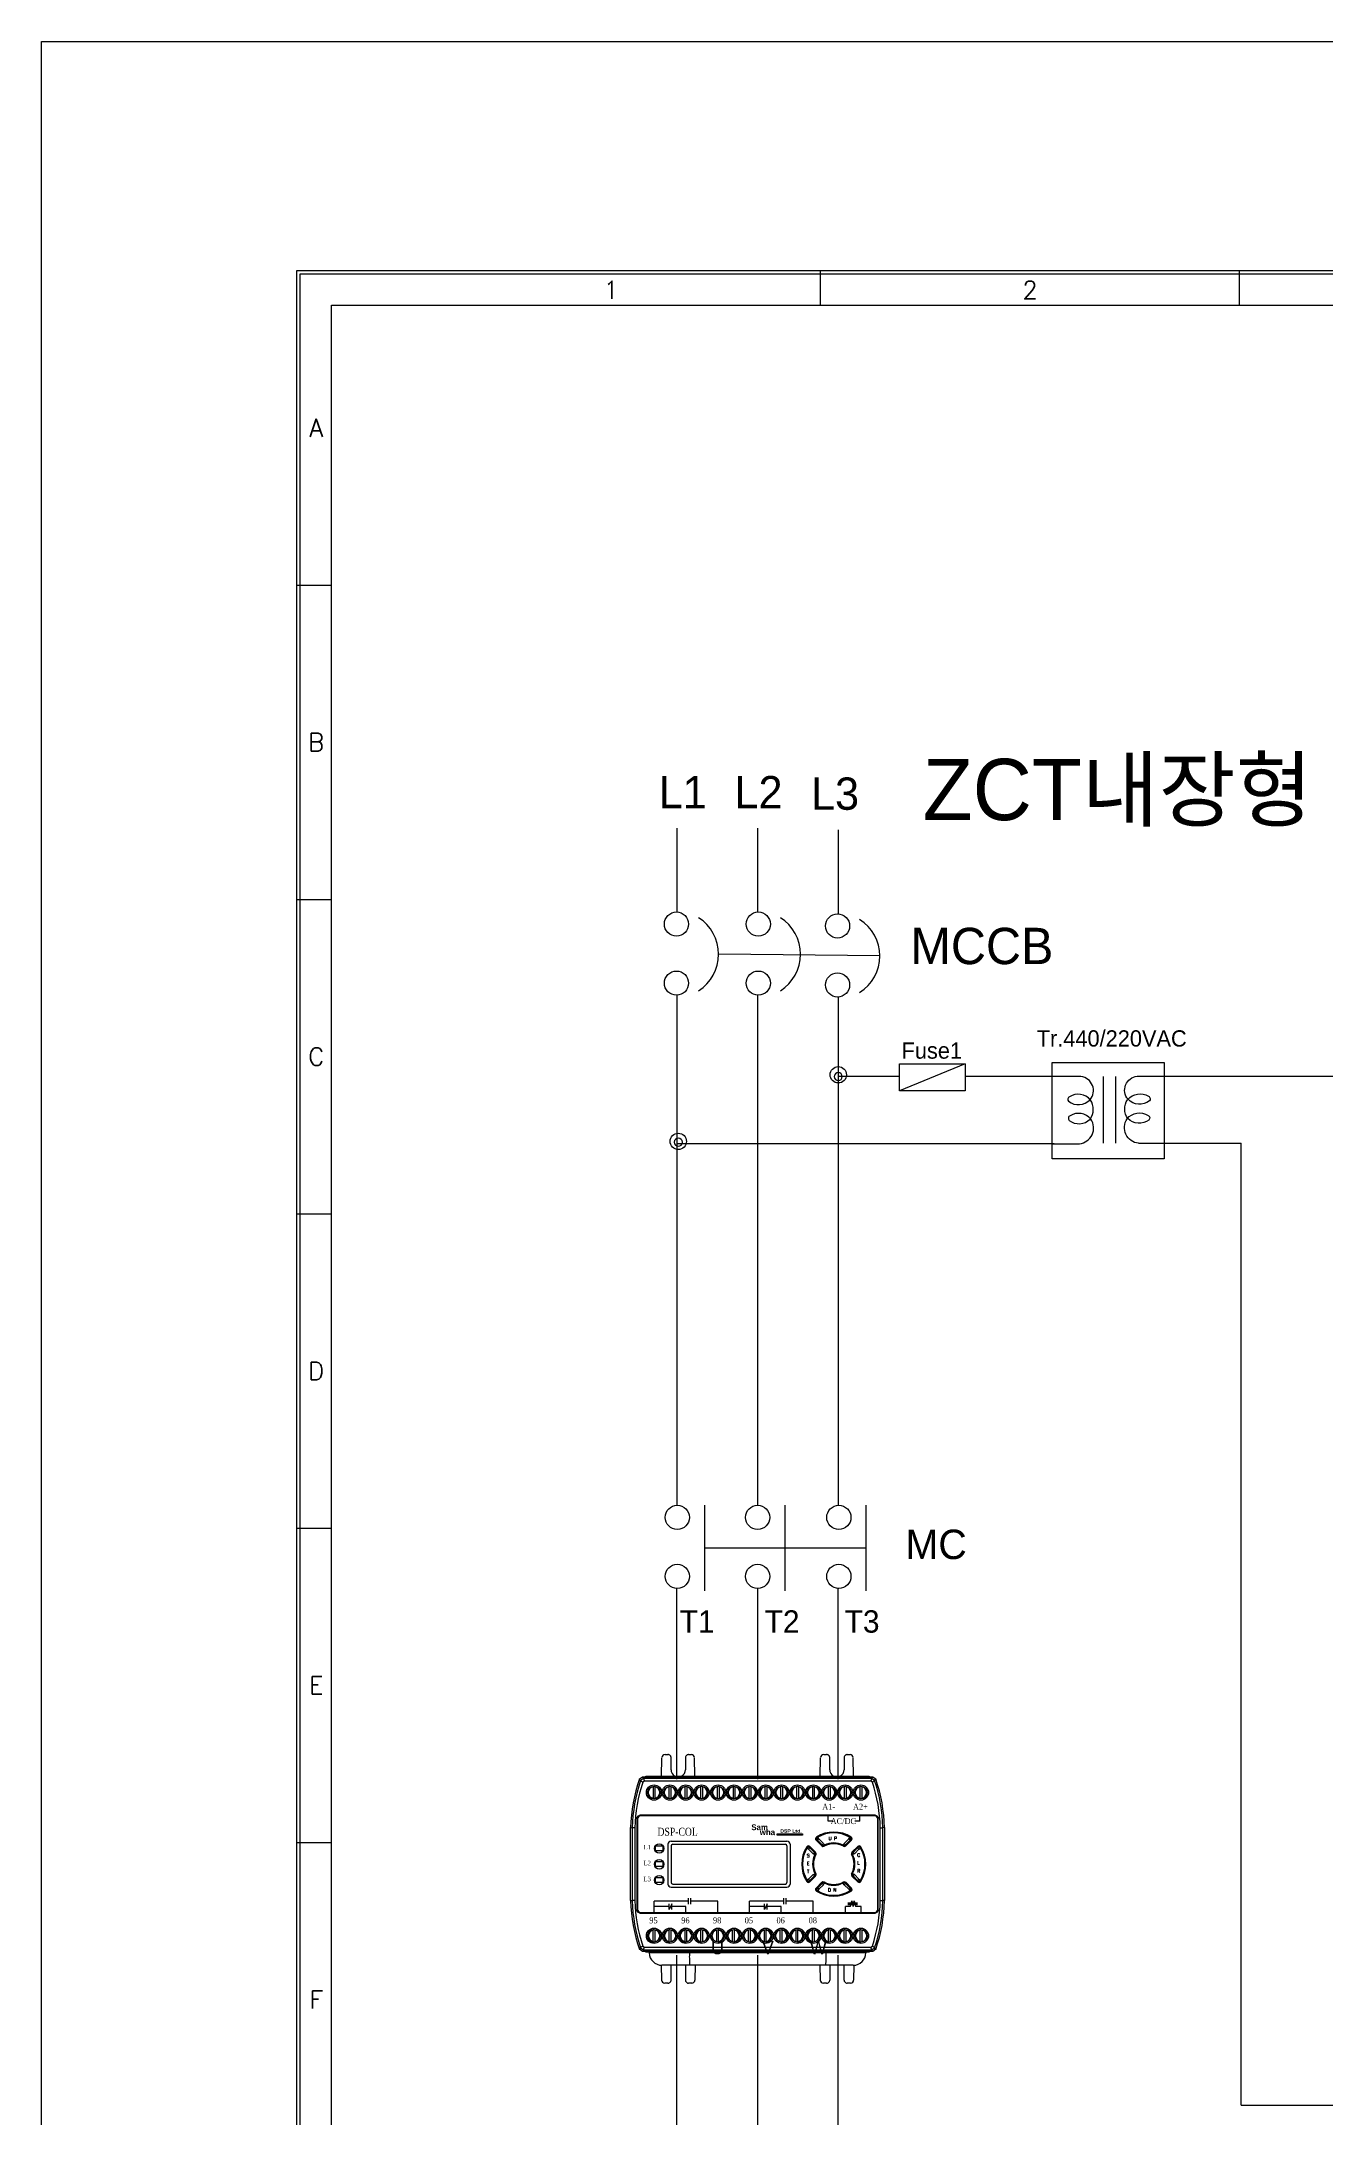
# Model space of a CAD drawing. Header units: millimetres. Extents: x 25 to 865, y 25 to 606.
# Drawn here: x 25.4 to 146.7, y 409.6 to 605.7 of the extents above; entities that cross this region are included whole.
import ezdxf
from ezdxf.enums import TextEntityAlignment as Align

# ---------------------------------------------------------------- set-up
doc = ezdxf.new("R2010")
doc.units = ezdxf.units.MM
for name, color, linetype in [('02___PRT_ALL_AXES', 7, 'Continuous'), ('03___PRT_ALL_CURVES', 7, 'Continuous'), ('20', 2, 'Continuous'), ('30', 3, 'Continuous'), ('4', 133, 'Continuous'), ('40', 4, 'Continuous'), ('70', 7, 'Continuous'), ('ASHADE', 7, 'Continuous'), ('도면층1', 7, 'Continuous')]:
    doc.layers.add(name, color=color, linetype=linetype)
doc.styles.add('ghs', font='NGULIM.TTF')
doc.styles.add('SIMPLEX', font='SIMPLEX')
doc.styles.add('SS', font='batang.ttc', dxfattribs={"width": 0.8})
doc.styles.get("Standard").update_dxf_attribs({"font": 'BareunDotumPro1.ttf'})
doc.styles.add('STYLE2', font='romant.shx')

# ---------------------------------------------------------------- blocks, each defined once
blk = doc.blocks.new('ccolzct')
blk.add_hatch(color=5).paths.add_polyline_path([(793.13, 319.66), (793.13, 319.8), (795.54, 319.8), (795.54, 319.66)])
at = {"color": 7, "linetype": 'Continuous'}
for p, q in [((782.22, 325.25), (782.25, 326.98)), ((782.55, 327.28), (782.81, 327.28)), ((783.11, 325.85), (783.11, 326.98)), ((784.47, 326.98), (784.47, 325.85)), ((784.77, 327.28), (785.03, 327.28)), ((785.36, 325.25), (785.33, 326.98)), ((797.22, 325.25), (797.25, 326.98)), ((797.55, 327.28), (797.81, 327.28)), ((798.11, 325.85), (798.11, 326.98)), ((799.47, 326.98), (799.47, 325.85)), ((799.77, 327.28), (800.03, 327.28)), ((800.36, 325.25), (800.33, 326.98)), ((780.12, 324.97), (780.4, 325.18)), ((780.51, 325.03), (780.22, 324.82)), ((780.4, 325.18), (780.73, 325.18)), ((780.59, 324.78), (780.43, 324.67)), ((802.07, 325.03), (780.51, 325.03)), ((801.99, 324.78), (780.59, 324.78)), ((780.63, 325.18), (780.68, 325.07)), ((801.91, 325.07), (780.68, 325.07)), ((780.73, 325.25), (786.77, 325.25)), ((780.73, 325.07), (780.73, 325.25)), ((781.41, 324.22), (781.41, 323.16)), ((781.59, 324.22), (781.59, 323.16)), ((782.91, 324.22), (782.91, 323.16)), ((783.09, 324.22), (783.09, 323.16)), ((784.41, 324.22), (784.41, 323.16)), ((784.59, 324.22), (784.59, 323.16)), ((785.91, 324.22), (785.91, 323.16)), ((786.09, 324.22), (786.09, 323.16)), ((786.77, 325.25), (801.85, 325.25)), ((786.77, 325.25), (786.77, 325.07)), ((786.77, 325.07), (786.77, 325.25)), ((787.47, 324.22), (787.47, 323.16)), ((787.65, 324.22), (787.65, 323.16)), ((788.97, 324.22), (788.97, 323.16)), ((789.15, 324.22), (789.15, 323.16)), ((790.47, 324.22), (790.47, 323.16)), ((790.65, 324.22), (790.65, 323.16)), ((791.97, 324.22), (791.97, 323.16)), ((792.15, 324.22), (792.15, 323.16)), ((793.47, 324.22), (793.47, 323.16)), ((793.65, 324.22), (793.65, 323.16)), ((794.97, 324.22), (794.97, 323.16)), ((795.15, 324.22), (795.15, 323.16)), ((796.47, 324.22), (796.47, 323.16)), ((796.65, 324.22), (796.65, 323.16)), ((797.97, 324.22), (797.97, 323.16)), ((798.15, 324.22), (798.15, 323.16)), ((799.47, 324.22), (799.47, 323.16)), ((799.65, 324.22), (799.65, 323.16)), ((800.97, 324.22), (800.97, 323.16)), ((801.15, 324.22), (801.15, 323.16)), ((801.85, 325.25), (801.85, 325.07)), ((801.85, 325.18), (802.18, 325.18)), ((801.96, 325.18), (801.91, 325.07)), ((802.15, 324.67), (801.99, 324.78)), ((802.36, 324.82), (802.07, 325.03)), ((802.18, 325.18), (802.46, 324.97)), ((779.29, 313.48), (779.29, 320.38)), ((779.29, 320.38), (779.44, 320.37)), ((779.44, 320.37), (779.44, 313.48)), ((779.69, 320.37), (779.44, 320.37)), ((779.69, 320.37), (779.69, 313.48)), ((779.88, 321.24), (779.88, 312.61)), ((779.88, 321.24), (779.89, 321.23)), ((779.89, 321.23), (779.89, 312.62)), ((779.94, 321.19), (779.94, 312.67)), ((802.4, 321.54), (780.18, 321.54)), ((780.18, 321.54), (780.19, 321.53)), ((802.39, 321.53), (780.19, 321.53)), ((802.35, 321.49), (780.24, 321.49)), ((797.97, 320.98), (797.97, 321.49)), ((800.97, 320.98), (800.97, 321.49)), ((802.4, 321.54), (802.39, 321.53)), ((802.65, 312.67), (802.65, 321.19)), ((802.7, 321.24), (802.69, 321.23)), ((802.69, 312.62), (802.69, 321.23)), ((802.7, 312.61), (802.7, 321.24)), ((802.89, 313.48), (802.89, 320.37)), ((802.89, 320.37), (803.14, 320.37)), ((803.29, 320.38), (803.14, 320.37)), ((803.14, 313.48), (803.14, 320.37)), ((803.29, 320.38), (803.29, 313.48)), ((796.11, 318.34), (795.96, 318.43)), ((796.11, 318.34), (796.24, 318.47)), ((796.54, 317.91), (796.11, 318.34)), ((796.77, 318.05), (796.22, 318.6)), ((796.73, 318.05), (796.23, 318.55)), ((796.67, 318.04), (796.24, 318.47)), ((796.54, 317.91), (796.67, 318.04)), ((796.54, 317.91), (796.7, 317.83)), ((796.82, 319.19), (797.37, 318.65)), ((796.87, 319.19), (797.37, 318.68)), ((797.08, 319.31), (796.95, 319.18)), ((796.95, 319.18), (797.38, 318.75)), ((797.08, 319.31), (796.98, 319.46)), ((797.08, 319.31), (797.51, 318.87)), ((797.51, 318.87), (797.38, 318.75)), ((797.51, 318.87), (797.59, 318.71)), ((799.47, 318.87), (799.39, 318.71)), ((799.47, 318.87), (799.91, 319.31)), ((799.47, 318.87), (799.6, 318.75)), ((799.6, 318.75), (800.03, 319.18)), ((799.61, 318.68), (800.12, 319.19)), ((799.62, 318.65), (800.16, 319.19)), ((799.91, 319.31), (800, 319.46)), ((799.91, 319.31), (800.03, 319.18)), ((800.76, 318.6), (800.21, 318.05)), ((800.75, 318.55), (800.25, 318.05)), ((800.44, 317.91), (800.28, 317.83)), ((800.74, 318.47), (800.31, 318.04)), ((800.44, 317.91), (800.31, 318.04)), ((800.87, 318.34), (800.44, 317.91)), ((800.87, 318.34), (800.74, 318.47)), ((800.87, 318.34), (801.03, 318.43)), ((796.11, 315.51), (796.54, 315.94)), ((796.22, 315.25), (796.77, 315.8)), ((796.23, 315.3), (796.73, 315.81)), ((796.24, 315.38), (796.67, 315.82)), ((796.54, 315.94), (796.7, 316.02)), ((796.54, 315.94), (796.67, 315.82)), ((800.21, 315.8), (800.76, 315.25)), ((800.25, 315.81), (800.75, 315.3)), ((800.44, 315.94), (800.28, 316.02)), ((800.44, 315.94), (800.31, 315.82)), ((800.31, 315.82), (800.74, 315.38)), ((800.44, 315.94), (800.87, 315.51)), ((796.11, 315.51), (795.96, 315.42)), ((796.11, 315.51), (796.24, 315.38)), ((797.37, 315.21), (796.82, 314.66)), ((797.37, 315.17), (796.87, 314.66)), ((797.38, 315.11), (796.95, 314.67)), ((797.08, 314.55), (796.95, 314.67)), ((797.08, 314.55), (796.98, 314.39)), ((797.51, 314.98), (797.08, 314.55)), ((797.51, 314.98), (797.38, 315.11)), ((797.51, 314.98), (797.59, 315.14)), ((799.47, 314.98), (799.39, 315.14)), ((799.47, 314.98), (799.6, 315.11)), ((799.91, 314.55), (799.47, 314.98)), ((800.03, 314.67), (799.6, 315.11)), ((800.12, 314.66), (799.61, 315.17)), ((800.16, 314.66), (799.62, 315.21)), ((799.91, 314.55), (800.03, 314.67)), ((799.91, 314.55), (800, 314.39)), ((800.87, 315.51), (800.74, 315.38)), ((800.87, 315.51), (801.03, 315.42)), ((779.29, 313.48), (779.44, 313.48)), ((779.69, 313.48), (779.44, 313.48)), ((779.88, 312.61), (779.89, 312.62)), ((780.18, 312.31), (780.19, 312.32)), ((780.18, 312.31), (802.4, 312.31)), ((780.19, 312.32), (802.39, 312.32)), ((780.24, 312.37), (802.35, 312.37)), ((781.52, 312.4), (781.52, 313.42)), ((782.93, 312.63), (782.93, 313.19)), ((783.17, 312.63), (783.17, 313.19)), ((784.5, 312.4), (784.5, 312.91)), ((784.75, 313.14), (784.75, 313.7)), ((784.98, 313.14), (784.98, 313.7)), ((787.52, 312.4), (787.52, 313.42)), ((790.54, 312.4), (790.54, 313.42)), ((791.95, 312.63), (791.95, 313.19)), ((792.19, 312.63), (792.19, 313.19)), ((793.52, 312.4), (793.52, 312.91)), ((793.77, 313.14), (793.77, 313.7)), ((794, 313.14), (794, 313.7)), ((796.54, 312.4), (796.54, 313.42)), ((799.6, 312.4), (799.6, 312.91)), ((801.08, 312.4), (801.08, 312.91)), ((802.4, 312.31), (802.39, 312.32)), ((802.7, 312.61), (802.69, 312.62)), ((802.89, 313.48), (803.14, 313.48)), ((803.29, 313.48), (803.14, 313.48)), ((781.43, 309.63), (781.43, 310.69)), ((781.61, 309.63), (781.61, 310.69)), ((782.93, 309.63), (782.93, 310.69)), ((783.11, 309.63), (783.11, 310.69)), ((784.43, 309.63), (784.43, 310.69)), ((784.61, 309.63), (784.61, 310.69)), ((785.93, 309.63), (785.93, 310.69)), ((786.11, 309.63), (786.11, 310.69)), ((787.43, 309.63), (787.43, 310.69)), ((787.61, 309.63), (787.61, 310.69)), ((788.93, 309.63), (788.93, 310.69)), ((789.11, 309.63), (789.11, 310.69)), ((790.43, 309.63), (790.43, 310.69)), ((790.61, 309.63), (790.61, 310.69)), ((791.93, 309.63), (791.93, 310.69)), ((792.11, 309.63), (792.11, 310.69)), ((793.43, 309.63), (793.43, 310.69)), ((793.61, 309.63), (793.61, 310.69)), ((794.93, 309.63), (794.93, 310.69)), ((795.11, 309.63), (795.11, 310.69)), ((796.49, 309.63), (796.49, 310.69)), ((796.67, 309.63), (796.67, 310.69)), ((797.99, 309.63), (797.99, 310.69)), ((798.17, 309.63), (798.17, 310.69)), ((799.49, 309.63), (799.49, 310.69)), ((799.67, 309.63), (799.67, 310.69)), ((800.99, 309.63), (800.99, 310.69)), ((801.17, 309.63), (801.17, 310.69)), ((780.4, 308.68), (780.12, 308.88)), ((780.22, 309.03), (780.51, 308.82)), ((780.73, 308.68), (780.4, 308.68)), ((780.43, 309.18), (780.59, 309.07)), ((780.51, 308.82), (802.07, 308.82)), ((780.59, 309.07), (801.99, 309.07)), ((780.63, 308.68), (780.68, 308.78)), ((780.68, 308.78), (801.91, 308.78)), ((780.73, 308.6), (780.73, 308.78)), ((795.81, 308.6), (780.73, 308.6)), ((781.05, 308.6), (781.05, 308.55)), ((801.53, 308.55), (781.05, 308.55)), ((784.84, 308.55), (784.84, 308.6)), ((795.81, 308.78), (795.81, 308.6)), ((795.81, 308.6), (795.81, 308.78)), ((801.85, 308.6), (795.81, 308.6)), ((797.74, 308.55), (797.74, 308.6)), ((801.53, 308.6), (801.53, 308.55)), ((801.85, 308.78), (801.85, 308.6)), ((802.18, 308.68), (801.85, 308.68)), ((801.96, 308.68), (801.91, 308.78)), ((801.99, 309.07), (802.15, 309.18)), ((802.07, 308.82), (802.36, 309.03)), ((802.46, 308.88), (802.18, 308.68)), ((782.19, 307.38), (782.21, 305.97)), ((800.33, 307.37), (782.25, 307.37)), ((783.11, 305.98), (783.11, 307.37)), ((784.47, 307.37), (784.47, 305.98)), ((785.4, 307.37), (785.37, 305.97)), ((797.19, 307.37), (797.21, 305.97)), ((798.11, 307.37), (798.11, 305.98)), ((799.47, 305.98), (799.47, 307.37)), ((800.4, 307.38), (800.37, 305.97)), ((782.81, 305.68), (782.51, 305.68)), ((785.07, 305.68), (784.77, 305.68)), ((797.81, 305.68), (797.51, 305.68)), ((800.07, 305.68), (799.77, 305.68))]:
    blk.add_line(p, q, dxfattribs=at)
at = {"color": 5}
for p, q in [((793.13, 319.8), (795.54, 319.8)), ((793.13, 319.66), (793.13, 319.8)), ((795.54, 319.8), (795.54, 319.66)), ((795.54, 319.66), (793.13, 319.66))]:
    blk.add_line(p, q, dxfattribs=at)
for p, q in [((798.45, 320.98), (797.97, 320.98)), ((800.97, 320.98), (800.49, 320.98)), ((784.75, 313.42), (781.52, 313.42)), ((782.93, 312.91), (781.52, 312.91)), ((783.17, 313.19), (782.93, 312.63)), ((784.5, 312.91), (783.17, 312.91)), ((787.52, 313.42), (784.98, 313.42)), ((793.77, 313.42), (790.54, 313.42)), ((791.95, 312.91), (790.54, 312.91)), ((792.19, 313.19), (791.95, 312.63)), ((793.52, 312.91), (792.19, 312.91)), ((796.54, 313.42), (794, 313.42)), ((800.08, 312.91), (799.6, 312.91)), ((799.83, 313.27), (800.74, 313.27)), ((799.83, 313.19), (800.74, 313.19)), ((799.83, 313.11), (800.74, 313.11)), ((800.08, 312.91), (800.2, 313.47)), ((800.2, 313.47), (800.31, 312.91)), ((800.31, 312.91), (800.43, 313.47)), ((800.43, 313.47), (800.55, 312.91)), ((801.08, 312.91), (800.55, 312.91))]:
    blk.add_line(p, q)
at = {"color": 7, "linetype": 'Continuous'}
for centre, radius in [((781.5, 323.69), 0.72), ((781.5, 323.69), 0.6), ((783, 323.69), 0.72), ((783, 323.69), 0.6), ((784.5, 323.69), 0.72), ((784.5, 323.69), 0.6), ((786, 323.69), 0.72), ((786, 323.69), 0.6), ((787.56, 323.69), 0.72), ((787.56, 323.69), 0.6), ((789.06, 323.69), 0.72), ((789.06, 323.69), 0.6), ((790.56, 323.69), 0.72), ((790.56, 323.69), 0.6), ((792.06, 323.69), 0.72), ((792.06, 323.69), 0.6), ((793.56, 323.69), 0.72), ((793.56, 323.69), 0.6), ((795.06, 323.69), 0.72), ((795.06, 323.69), 0.6), ((796.56, 323.69), 0.72), ((796.56, 323.69), 0.6), ((798.06, 323.69), 0.72), ((798.06, 323.69), 0.6), ((799.56, 323.69), 0.72), ((799.56, 323.69), 0.6), ((801.06, 323.69), 0.72), ((801.06, 323.69), 0.6), ((781.5, 310.16), 0.72), ((781.5, 310.16), 0.6), ((783, 310.16), 0.72), ((783, 310.16), 0.6), ((784.5, 310.16), 0.72), ((784.5, 310.16), 0.6), ((786, 310.16), 0.72), ((786, 310.16), 0.6), ((787.56, 310.16), 0.72), ((787.56, 310.16), 0.6), ((789.06, 310.16), 0.72), ((789.06, 310.16), 0.6), ((790.56, 310.16), 0.72), ((790.56, 310.16), 0.6), ((792.06, 310.16), 0.72), ((792.06, 310.16), 0.6), ((793.56, 310.16), 0.72), ((793.56, 310.16), 0.6), ((795.06, 310.16), 0.72), ((795.06, 310.16), 0.6), ((796.56, 310.16), 0.72), ((796.56, 310.16), 0.6), ((798.06, 310.16), 0.72), ((798.06, 310.16), 0.6), ((799.56, 310.16), 0.72), ((799.56, 310.16), 0.6), ((801.06, 310.16), 0.72), ((801.06, 310.16), 0.6)]:
    blk.add_circle(centre, radius, dxfattribs=at)
for centre, radius, start, end in [((782.55, 326.98), 0.3, 90, 179), ((783.79, 325.85), 0.68, 180, 242.3898), ((783.79, 325.85), 0.68, 297.6102, 0), ((785.03, 326.98), 0.3, 1, 90), ((797.55, 326.98), 0.3, 90, 179), ((798.79, 325.85), 0.68, 180, 242.3898), ((798.79, 325.85), 0.68, 297.6102, 0), ((800.03, 326.98), 0.3, 1, 90), ((794.29, 320.05), 15, 160.8279, 178.7491), ((794.29, 320.05), 14.85, 161.2439, 178.7429), ((794.29, 320.05), 14.6, 161.5561, 178.7396), ((781.5, 323.69), 0.54, 99.5941, 260.4059), ((781.5, 323.69), 0.54, 279.5941, 80.4059), ((783, 323.69), 0.54, 99.5941, 260.4059), ((783, 323.69), 0.54, 279.5941, 80.4059), ((784.5, 323.69), 0.54, 99.5941, 260.4059), ((784.5, 323.69), 0.54, 279.5941, 80.4059), ((786, 323.69), 0.54, 99.5941, 260.4059), ((786, 323.69), 0.54, 279.5941, 80.4059), ((787.56, 323.69), 0.54, 99.5941, 260.4059), ((787.56, 323.69), 0.54, 279.5941, 80.4059), ((789.06, 323.69), 0.54, 99.5941, 260.4059), ((789.06, 323.69), 0.54, 279.5941, 80.4059), ((790.56, 323.69), 0.54, 99.5941, 260.4059), ((790.56, 323.69), 0.54, 279.5941, 80.4059), ((792.06, 323.69), 0.54, 99.5941, 260.4059), ((792.06, 323.69), 0.54, 279.5941, 80.4059), ((793.56, 323.69), 0.54, 99.5941, 260.4059), ((793.56, 323.69), 0.54, 279.5941, 80.4059), ((795.06, 323.69), 0.54, 99.5941, 260.4059), ((795.06, 323.69), 0.54, 279.5941, 80.4059), ((796.56, 323.69), 0.54, 99.5941, 260.4059), ((796.56, 323.69), 0.54, 279.5941, 80.4059), ((798.06, 323.69), 0.54, 99.5941, 260.4059), ((798.06, 323.69), 0.54, 279.5941, 80.4059), ((799.56, 323.69), 0.54, 99.5941, 260.4059), ((799.56, 323.69), 0.54, 279.5941, 80.4059), ((801.06, 323.69), 0.54, 99.5941, 260.4059), ((801.06, 323.69), 0.54, 279.5941, 80.4059), ((788.29, 320.05), 14.6, 1.2604, 18.4439), ((788.29, 320.05), 14.85, 1.2571, 18.7561), ((788.29, 320.05), 15, 1.2509, 19.1721), ((780.24, 321.19), 0.3, 90, 180), ((798.49, 316.93), 3.03, 57.1532, 122.8468), ((798.49, 316.93), 3, 57.9075, 122.0925), ((798.49, 316.93), 2.95, 59.2614, 120.7386), ((802.35, 321.19), 0.3, 0, 90), ((798.49, 316.93), 3.03, 147.1532, 212.8468), ((798.49, 316.93), 3, 147.9075, 212.0925), ((798.49, 316.93), 2.95, 149.2614, 210.7386), ((796.1, 318.47), 0.18, 45, 147.1532), ((798.49, 316.93), 2, 153.2117, 206.7883), ((798.49, 316.93), 1.95, 152.2028, 207.7972), ((798.49, 316.93), 1.92, 151.6015, 208.3985), ((796.95, 319.32), 0.18, 122.8468, 225), ((796.64, 317.92), 0.18, 331.6015, 45), ((797.49, 318.77), 0.18, 225, 298.3985), ((798.49, 316.93), 1.95, 62.2028, 117.7972), ((798.49, 316.93), 1.92, 61.6015, 118.3985), ((798.49, 316.93), 2, 63.2117, 116.7883), ((799.49, 318.77), 0.18, 241.6015, 315), ((800.04, 319.32), 0.18, 315, 57.1532), ((800.34, 317.92), 0.18, 135, 208.3985), ((798.49, 316.93), 1.92, 331.6015, 28.3985), ((798.49, 316.93), 1.95, 332.2028, 27.7972), ((798.49, 316.93), 2, 333.2117, 26.7883), ((800.89, 318.47), 0.18, 32.8468, 135), ((798.49, 316.93), 3, 327.9075, 32.0925), ((798.49, 316.93), 2.95, 329.2614, 30.7386), ((798.49, 316.93), 3.03, 327.1532, 32.8468), ((796.64, 315.93), 0.18, 315, 28.3985), ((800.34, 315.93), 0.18, 151.6015, 225), ((796.1, 315.38), 0.18, 212.8468, 315), ((796.95, 314.53), 0.18, 135, 237.1532), ((798.49, 316.93), 3.03, 237.1532, 302.8468), ((798.49, 316.93), 3, 237.9075, 302.0925), ((798.49, 316.93), 2.95, 239.2614, 300.7386), ((797.49, 315.08), 0.18, 61.6015, 135), ((798.49, 316.93), 1.92, 241.6015, 298.3985), ((798.49, 316.93), 1.95, 242.2028, 297.7972), ((798.49, 316.93), 2, 243.2117, 296.7883), ((799.49, 315.08), 0.18, 45, 118.3985), ((800.04, 314.53), 0.18, 302.8468, 45), ((800.89, 315.38), 0.18, 225, 327.1532), ((794.29, 313.8), 15, 181.2509, 199.1721), ((794.29, 313.8), 14.85, 181.2571, 198.7561), ((794.29, 313.8), 14.6, 181.2604, 198.4439), ((780.24, 312.67), 0.3, 180, 270), ((788.29, 313.8), 14.6, 341.5561, 358.7396), ((802.35, 312.67), 0.3, 270, 0), ((788.29, 313.8), 14.85, 341.2439, 358.7429), ((788.29, 313.8), 15, 340.8279, 358.7491), ((781.52, 310.16), 0.54, 99.5941, 260.4059), ((781.52, 310.16), 0.54, 279.5941, 80.4059), ((783.02, 310.16), 0.54, 99.5941, 260.4059), ((783.02, 310.16), 0.54, 279.5941, 80.4059), ((784.52, 310.16), 0.54, 99.5941, 260.4059), ((784.52, 310.16), 0.54, 279.5941, 80.4059), ((786.02, 310.16), 0.54, 99.5941, 260.4059), ((786.02, 310.16), 0.54, 279.5941, 80.4059), ((787.52, 310.16), 0.54, 99.5941, 260.4059), ((787.52, 310.16), 0.54, 279.5941, 80.4059), ((789.02, 310.16), 0.54, 99.5941, 260.4059), ((789.02, 310.16), 0.54, 279.5941, 80.4059), ((790.52, 310.16), 0.54, 99.5941, 260.4059), ((790.52, 310.16), 0.54, 279.5941, 80.4059), ((792.02, 310.16), 0.54, 99.5941, 260.4059), ((792.02, 310.16), 0.54, 279.5941, 80.4059), ((793.52, 310.16), 0.54, 99.5941, 260.4059), ((793.52, 310.16), 0.54, 279.5941, 80.4059), ((795.02, 310.16), 0.54, 99.5941, 260.4059), ((795.02, 310.16), 0.54, 279.5941, 80.4059), ((796.58, 310.16), 0.54, 99.5941, 260.4059), ((796.58, 310.16), 0.54, 279.5941, 80.4059), ((798.08, 310.16), 0.54, 99.5941, 260.4059), ((798.08, 310.16), 0.54, 279.5941, 80.4059), ((799.58, 310.16), 0.54, 99.5941, 260.4059), ((799.58, 310.16), 0.54, 279.5941, 80.4059), ((801.08, 310.16), 0.54, 99.5941, 260.4059), ((801.08, 310.16), 0.54, 279.5941, 80.4059), ((782.25, 308.57), 1.2, 181, 270), ((800.33, 308.57), 1.2, 270, 359), ((782.51, 305.98), 0.3, 181, 270), ((785.07, 305.98), 0.3, 270, 359), ((797.51, 305.98), 0.3, 181, 270), ((800.07, 305.98), 0.3, 270, 359)]:
    blk.add_arc(centre, radius, start, end, dxfattribs=at)
for points, start_tangent, end_tangent in [([(783.11, 326.98), (783.1, 327.07), (783.05, 327.15), (782.99, 327.22), (782.9, 327.26), (782.81, 327.28)], (0, 1), (-1, 0)), ([(784.77, 327.28), (784.68, 327.26), (784.6, 327.22), (784.53, 327.15), (784.49, 327.07), (784.47, 326.98)], (-1, 0), (0, -1)), ([(798.11, 326.98), (798.1, 327.07), (798.05, 327.15), (797.99, 327.22), (797.9, 327.26), (797.81, 327.28)], (0, 1), (-1, 0)), ([(799.77, 327.28), (799.68, 327.26), (799.6, 327.22), (799.53, 327.15), (799.49, 327.07), (799.47, 326.98)], (-1, 0), (0, -1)), ([(780.22, 324.82), (780.19, 324.87), (780.16, 324.92), (780.12, 324.97)], (-0.574533, 0.818482), (-0.571657, 0.820493)), ([(780.22, 324.82), (780.29, 324.78), (780.36, 324.72), (780.43, 324.67)], (0.795313, -0.606199), (0.797158, -0.60377)), ([(780.51, 325.03), (780.48, 325.07), (780.44, 325.12), (780.4, 325.18)], (-0.582434, 0.812878), (-0.57948, 0.814987)), ([(780.51, 325.03), (780.53, 324.95), (780.56, 324.86), (780.59, 324.78)], (0.317658, -0.948205), (0.317856, -0.948139)), ([(802.07, 325.03), (802.05, 324.95), (802.02, 324.86), (801.99, 324.78)], (-0.317658, -0.948205), (-0.317856, -0.948139)), ([(802.07, 325.03), (802.1, 325.07), (802.14, 325.12), (802.18, 325.18)], (0.582434, 0.812878), (0.57948, 0.814987)), ([(802.36, 324.82), (802.29, 324.78), (802.22, 324.72), (802.15, 324.67)], (-0.795313, -0.606199), (-0.797158, -0.60377)), ([(802.36, 324.82), (802.39, 324.87), (802.43, 324.92), (802.46, 324.97)], (0.574533, 0.818482), (0.571657, 0.820493)), ([(779.88, 321.24), (779.9, 321.33), (779.94, 321.41), (780.01, 321.48), (780.09, 321.52), (780.18, 321.54)], (0, 1), (1, 0)), ([(780.19, 321.53), (780.1, 321.52), (780.01, 321.47), (779.95, 321.41), (779.91, 321.32), (779.89, 321.23)], (-1, 0), (0, -1)), ([(802.69, 321.23), (802.68, 321.32), (802.63, 321.41), (802.57, 321.47), (802.48, 321.52), (802.39, 321.53)], (0, 1), (-1, 0)), ([(802.4, 321.54), (802.49, 321.52), (802.57, 321.48), (802.64, 321.41), (802.68, 321.33), (802.7, 321.24)], (1, 0), (0, -1)), ([(795.95, 318.52), (795.97, 318.55)], (0.531288, 0.847191), (0.685951, 0.727648)), ([(795.96, 318.43), (795.95, 318.46), (795.95, 318.49), (795.95, 318.52)], (-0.09405, 0.995567), (-0.082625, 0.996581)), ([(796.24, 318.47), (796.2, 318.5), (796.16, 318.51), (796.11, 318.52), (796.07, 318.52), (796.02, 318.5), (795.99, 318.47), (795.96, 318.43)], (-0.70773, 0.706483), (-0.511879, -0.859058)), ([(795.97, 318.55), (795.98, 318.56)], (0.685951, 0.727648), (0.752959, 0.658067)), ([(795.98, 318.56), (796.03, 318.59), (796.08, 318.6), (796.13, 318.6), (796.19, 318.58)], (0.752959, 0.658067), (0.883861, -0.46775)), ([(796.19, 318.58), (796.2, 318.57)], (0.883861, -0.46775), (0.822764, -0.568383)), ([(796.2, 318.57), (796.23, 318.55)], (0.822764, -0.568383), (0.707107, -0.707107)), ([(796.24, 318.47), (796.24, 318.5), (796.23, 318.52), (796.23, 318.55)], (-0.124133, 0.992266), (-0.112401, 0.993663)), ([(796.67, 318.04), (796.69, 318.04), (796.71, 318.04), (796.73, 318.05)], (0.987398, 0.158259), (0.988753, 0.149559)), ([(796.7, 317.83), (796.72, 317.87), (796.72, 317.92), (796.72, 317.96), (796.7, 318), (796.67, 318.04)], (0.450253, 0.892901), (-0.706756, 0.707457)), ([(796.7, 317.83), (796.72, 317.83), (796.75, 317.83), (796.77, 317.84)], (0.992971, 0.118359), (0.994113, 0.108346)), ([(796.73, 318.05), (796.75, 318.03)], (0.707107, -0.707107), (0.631762, -0.775162)), ([(796.75, 318.03), (796.76, 318.01)], (0.631762, -0.775162), (0.507533, -0.861632)), ([(796.76, 318.01), (796.78, 317.97), (796.79, 317.92), (796.78, 317.88)], (0.507533, -0.861632), (-0.230107, -0.973165)), ([(796.78, 317.88), (796.77, 317.85)], (-0.230107, -0.973165), (-0.384765, -0.923015)), ([(796.77, 317.85), (796.77, 317.84)], (-0.384765, -0.923015), (-0.466344, -0.884604)), ([(796.83, 319.23), (796.82, 319.28), (796.81, 319.34), (796.83, 319.39), (796.86, 319.43)], (-0.470057, 0.882636), (0.655199, 0.755456)), ([(796.84, 319.21), (796.83, 319.23)], (-0.568183, 0.822902), (-0.470057, 0.882636)), ([(796.87, 319.19), (796.84, 319.21)], (-0.707107, 0.707107), (-0.568183, 0.822902)), ([(796.86, 319.43), (796.87, 319.45)], (0.655199, 0.755456), (0.727887, 0.685697)), ([(796.87, 319.45), (796.9, 319.47)], (0.727887, 0.685697), (0.847191, 0.531288)), ([(796.95, 319.18), (796.92, 319.18), (796.89, 319.18), (796.87, 319.19)], (-0.992266, 0.124133), (-0.993663, 0.112401)), ([(796.98, 319.46), (796.96, 319.46), (796.93, 319.47), (796.9, 319.47)], (-0.995567, 0.09405), (-0.996581, 0.082625)), ([(796.98, 319.46), (796.95, 319.43), (796.92, 319.39), (796.9, 319.35), (796.9, 319.3), (796.9, 319.26), (796.92, 319.22), (796.95, 319.18)], (-0.859058, -0.511879), (0.706483, -0.70773)), ([(797.38, 318.75), (797.38, 318.73), (797.37, 318.7), (797.37, 318.68)], (-0.158259, -0.987398), (-0.149559, -0.988753)), ([(797.38, 318.67), (797.37, 318.68)], (-0.775258, 0.631644), (-0.707107, 0.707107)), ([(797.38, 318.75), (797.42, 318.72), (797.46, 318.7), (797.5, 318.69), (797.55, 318.7), (797.59, 318.71)], (0.707457, -0.706756), (0.892901, 0.450253)), ([(797.41, 318.66), (797.38, 318.67)], (-0.860765, 0.509003), (-0.775258, 0.631644)), ([(797.54, 318.64), (797.49, 318.63), (797.45, 318.64), (797.41, 318.66)], (-0.97358, -0.228346), (-0.860765, 0.509003)), ([(797.57, 318.64), (797.54, 318.64)], (-0.922953, -0.384912), (-0.97358, -0.228346)), ([(797.58, 318.65), (797.57, 318.64)], (-0.884604, -0.466344), (-0.922953, -0.384912)), ([(797.59, 318.71), (797.59, 318.69), (797.58, 318.67), (797.58, 318.65)], (-0.118359, -0.992971), (-0.108346, -0.994113)), ([(799.39, 318.71), (799.44, 318.7), (799.48, 318.69), (799.53, 318.7), (799.57, 318.72), (799.6, 318.75)], (0.892901, -0.450253), (0.707457, 0.706756)), ([(799.39, 318.71), (799.4, 318.69), (799.4, 318.67), (799.4, 318.65)], (0.118359, -0.992971), (0.108346, -0.994113)), ([(799.42, 318.64), (799.4, 318.65)], (-0.923015, 0.384765), (-0.884604, 0.466344)), ([(799.44, 318.64), (799.42, 318.64)], (-0.973165, 0.230107), (-0.923015, 0.384765)), ([(799.58, 318.66), (799.53, 318.64), (799.49, 318.63), (799.44, 318.64)], (-0.861632, -0.507533), (-0.973165, 0.230107)), ([(799.6, 318.67), (799.58, 318.66)], (-0.775162, -0.631762), (-0.861632, -0.507533)), ([(799.6, 318.75), (799.61, 318.73), (799.61, 318.7), (799.61, 318.68)], (0.158259, -0.987398), (0.149559, -0.988753)), ([(799.61, 318.68), (799.6, 318.67)], (-0.707107, -0.707107), (-0.775162, -0.631762)), ([(800, 319.46), (800.03, 319.46), (800.06, 319.47), (800.09, 319.47)], (0.995567, 0.09405), (0.996581, 0.082625)), ([(800.03, 319.18), (800.06, 319.22), (800.08, 319.26), (800.09, 319.3), (800.08, 319.35), (800.06, 319.39), (800.03, 319.43), (800, 319.46)], (0.706483, 0.70773), (-0.859058, 0.511879)), ([(800.03, 319.18), (800.06, 319.18), (800.09, 319.18), (800.12, 319.19)], (0.992266, 0.124133), (0.993663, 0.112401)), ([(800.09, 319.47), (800.11, 319.45)], (0.847191, -0.531288), (0.727648, -0.685951)), ([(800.11, 319.45), (800.12, 319.43)], (0.727648, -0.685951), (0.658067, -0.752959)), ([(800.12, 319.43), (800.15, 319.39), (800.17, 319.34), (800.17, 319.28), (800.15, 319.23)], (0.658067, -0.752959), (-0.46775, -0.883861)), ([(800.14, 319.21), (800.12, 319.19)], (-0.568383, -0.822764), (-0.707107, -0.707107)), ([(800.15, 319.23), (800.14, 319.21)], (-0.46775, -0.883861), (-0.568383, -0.822764)), ([(800.2, 317.88), (800.2, 317.92), (800.2, 317.97), (800.22, 318.01)], (-0.228346, 0.97358), (0.509003, 0.860765)), ([(800.21, 317.85), (800.2, 317.88)], (-0.384912, 0.922953), (-0.228346, 0.97358)), ([(800.22, 317.84), (800.21, 317.85)], (-0.466344, 0.884604), (-0.384912, 0.922953)), ([(800.22, 318.01), (800.24, 318.03)], (0.509003, 0.860765), (0.631644, 0.775258)), ([(800.28, 317.83), (800.26, 317.83), (800.24, 317.83), (800.22, 317.84)], (-0.992971, 0.118359), (-0.994113, 0.108346)), ([(800.24, 318.03), (800.25, 318.05)], (0.631644, 0.775258), (0.707107, 0.707107)), ([(800.31, 318.04), (800.29, 318.04), (800.27, 318.04), (800.25, 318.05)], (-0.987398, 0.158259), (-0.988753, 0.149559)), ([(800.31, 318.04), (800.28, 318), (800.27, 317.96), (800.26, 317.92), (800.26, 317.87), (800.28, 317.83)], (-0.706756, -0.707457), (0.450253, -0.892901)), ([(800.74, 318.47), (800.75, 318.5), (800.75, 318.52), (800.75, 318.55)], (0.124133, 0.992266), (0.112401, 0.993663)), ([(801.03, 318.43), (801, 318.47), (800.96, 318.5), (800.92, 318.52), (800.87, 318.52), (800.82, 318.51), (800.78, 318.5), (800.74, 318.47)], (-0.511879, 0.859058), (-0.70773, -0.706483)), ([(800.75, 318.55), (800.78, 318.57)], (0.707107, 0.707107), (0.822902, 0.568183)), ([(800.78, 318.57), (800.8, 318.58)], (0.822902, 0.568183), (0.882636, 0.470057)), ([(800.8, 318.58), (800.85, 318.6), (800.9, 318.6), (800.95, 318.59), (801, 318.56)], (0.882636, 0.470057), (0.755456, -0.655199)), ([(801, 318.56), (801.01, 318.55)], (0.755456, -0.655199), (0.685697, -0.727887)), ([(801.01, 318.55), (801.03, 318.52)], (0.685697, -0.727887), (0.531288, -0.847191)), ([(801.03, 318.43), (801.03, 318.46), (801.03, 318.49), (801.03, 318.52)], (0.09405, 0.995567), (0.082625, 0.996581)), ([(796.67, 315.82), (796.7, 315.85), (796.72, 315.89), (796.72, 315.94), (796.72, 315.98), (796.7, 316.02)], (0.706756, 0.707457), (-0.450253, 0.892901)), ([(796.67, 315.82), (796.69, 315.81), (796.71, 315.81), (796.73, 315.81)], (0.987398, -0.158259), (0.988753, -0.149559)), ([(796.7, 316.02), (796.72, 316.02), (796.75, 316.02), (796.77, 316.02)], (0.992971, -0.118359), (0.994113, -0.108346)), ([(796.75, 315.82), (796.73, 315.81)], (-0.631644, -0.775258), (-0.707107, -0.707107)), ([(796.76, 315.84), (796.75, 315.82)], (-0.509003, -0.860765), (-0.631644, -0.775258)), ([(796.78, 315.97), (796.79, 315.93), (796.78, 315.88), (796.76, 315.84)], (0.228346, -0.97358), (-0.509003, -0.860765)), ([(796.77, 316.02), (796.77, 316)], (0.466344, -0.884604), (0.384912, -0.922953)), ([(796.77, 316), (796.78, 315.97)], (0.384912, -0.922953), (0.228346, -0.97358)), ([(800.2, 315.97), (800.21, 316)], (0.230107, 0.973165), (0.384765, 0.923015)), ([(800.22, 315.84), (800.2, 315.88), (800.2, 315.93), (800.2, 315.97)], (-0.507533, 0.861632), (0.230107, 0.973165)), ([(800.21, 316), (800.22, 316.02)], (0.384765, 0.923015), (0.466344, 0.884604)), ([(800.28, 316.02), (800.26, 316.02), (800.24, 316.02), (800.22, 316.02)], (-0.992971, -0.118359), (-0.994113, -0.108346)), ([(800.24, 315.82), (800.22, 315.84)], (-0.631762, 0.775162), (-0.507533, 0.861632)), ([(800.25, 315.81), (800.24, 315.82)], (-0.707107, 0.707107), (-0.631762, 0.775162)), ([(800.31, 315.82), (800.29, 315.81), (800.27, 315.81), (800.25, 315.81)], (-0.987398, -0.158259), (-0.988753, -0.149559)), ([(800.28, 316.02), (800.26, 315.98), (800.26, 315.94), (800.27, 315.89), (800.28, 315.85), (800.31, 315.82)], (-0.450253, -0.892901), (0.706756, -0.707457)), ([(795.96, 315.42), (795.95, 315.39), (795.95, 315.36), (795.95, 315.33)], (-0.09405, -0.995567), (-0.082625, -0.996581)), ([(795.97, 315.3), (795.95, 315.33)], (-0.685697, 0.727887), (-0.531288, 0.847191)), ([(795.96, 315.42), (795.99, 315.38), (796.02, 315.35), (796.07, 315.34), (796.11, 315.33), (796.16, 315.34), (796.2, 315.36), (796.24, 315.38)], (0.511879, -0.859058), (0.70773, 0.706483)), ([(795.98, 315.29), (795.97, 315.3)], (-0.755456, 0.655199), (-0.685697, 0.727887)), ([(796.19, 315.27), (796.14, 315.25), (796.08, 315.25), (796.03, 315.26), (795.98, 315.29)], (-0.882636, -0.470057), (-0.755456, 0.655199)), ([(796.2, 315.28), (796.19, 315.27)], (-0.822902, -0.568183), (-0.882636, -0.470057)), ([(796.23, 315.3), (796.2, 315.28)], (-0.707107, -0.707107), (-0.822902, -0.568183)), ([(796.24, 315.38), (796.24, 315.36), (796.23, 315.33), (796.23, 315.3)], (-0.124133, -0.992266), (-0.112401, -0.993663)), ([(796.86, 314.42), (796.83, 314.46), (796.81, 314.52), (796.82, 314.57), (796.83, 314.62)], (-0.658067, 0.752959), (0.46775, 0.883861)), ([(796.83, 314.62), (796.84, 314.64)], (0.46775, 0.883861), (0.568383, 0.822764)), ([(796.84, 314.64), (796.87, 314.66)], (0.568383, 0.822764), (0.707107, 0.707107)), ([(796.87, 314.41), (796.86, 314.42)], (-0.727648, 0.685951), (-0.658067, 0.752959)), ([(796.95, 314.67), (796.92, 314.67), (796.89, 314.67), (796.87, 314.66)], (-0.992266, -0.124133), (-0.993663, -0.112401)), ([(796.9, 314.38), (796.87, 314.41)], (-0.847191, 0.531288), (-0.727648, 0.685951)), ([(796.95, 314.67), (796.92, 314.64), (796.9, 314.59), (796.9, 314.55), (796.9, 314.5), (796.92, 314.46), (796.95, 314.42), (796.98, 314.39)], (-0.706483, -0.70773), (0.859058, -0.511879)), ([(796.98, 314.39), (796.96, 314.39), (796.93, 314.39), (796.9, 314.38)], (-0.995567, -0.09405), (-0.996581, -0.082625)), ([(797.37, 315.17), (797.38, 315.18)], (0.707107, 0.707107), (0.775162, 0.631762)), ([(797.38, 315.11), (797.38, 315.13), (797.37, 315.15), (797.37, 315.17)], (-0.158259, 0.987398), (-0.149559, 0.988753)), ([(797.38, 315.18), (797.41, 315.2)], (0.775162, 0.631762), (0.861632, 0.507533)), ([(797.59, 315.14), (797.55, 315.15), (797.5, 315.16), (797.46, 315.15), (797.42, 315.13), (797.38, 315.11)], (-0.892901, 0.450253), (-0.707457, -0.706756)), ([(797.41, 315.2), (797.45, 315.22), (797.49, 315.22), (797.54, 315.22)], (0.861632, 0.507533), (0.973165, -0.230107)), ([(797.54, 315.22), (797.57, 315.21)], (0.973165, -0.230107), (0.923015, -0.384765)), ([(797.57, 315.21), (797.58, 315.2)], (0.923015, -0.384765), (0.884604, -0.466344)), ([(797.59, 315.14), (797.59, 315.16), (797.58, 315.18), (797.58, 315.2)], (-0.118359, 0.992971), (-0.108346, 0.994113)), ([(799.39, 315.14), (799.4, 315.16), (799.4, 315.18), (799.4, 315.2)], (0.118359, 0.992971), (0.108346, 0.994113)), ([(799.6, 315.11), (799.57, 315.13), (799.53, 315.15), (799.48, 315.16), (799.44, 315.15), (799.39, 315.14)], (-0.707457, 0.706756), (-0.892901, -0.450253)), ([(799.4, 315.2), (799.42, 315.21)], (0.884604, 0.466344), (0.922953, 0.384912)), ([(799.42, 315.21), (799.44, 315.22)], (0.922953, 0.384912), (0.97358, 0.228346)), ([(799.44, 315.22), (799.49, 315.22), (799.53, 315.21), (799.58, 315.2)], (0.97358, 0.228346), (0.860765, -0.509003)), ([(799.58, 315.2), (799.6, 315.18)], (0.860765, -0.509003), (0.775258, -0.631644)), ([(799.6, 315.18), (799.61, 315.17)], (0.775258, -0.631644), (0.707107, -0.707107)), ([(799.6, 315.11), (799.61, 315.13), (799.61, 315.15), (799.61, 315.17)], (0.158259, 0.987398), (0.149559, 0.988753)), ([(800, 314.39), (800.03, 314.42), (800.06, 314.46), (800.08, 314.5), (800.09, 314.55), (800.08, 314.59), (800.06, 314.64), (800.03, 314.67)], (0.859058, 0.511879), (-0.706483, 0.70773)), ([(800, 314.39), (800.03, 314.39), (800.06, 314.39), (800.09, 314.38)], (0.995567, -0.09405), (0.996581, -0.082625)), ([(800.03, 314.67), (800.06, 314.67), (800.09, 314.67), (800.12, 314.66)], (0.992266, -0.124133), (0.993663, -0.112401)), ([(800.11, 314.41), (800.09, 314.38)], (-0.727887, -0.685697), (-0.847191, -0.531288)), ([(800.13, 314.42), (800.11, 314.41)], (-0.655199, -0.755456), (-0.727887, -0.685697)), ([(800.12, 314.66), (800.14, 314.64)], (0.707107, -0.707107), (0.568183, -0.822902)), ([(800.15, 314.62), (800.17, 314.57), (800.17, 314.52), (800.15, 314.47), (800.13, 314.42)], (0.470057, -0.882636), (-0.655199, -0.755456)), ([(800.14, 314.64), (800.15, 314.62)], (0.568183, -0.822902), (0.470057, -0.882636)), ([(800.74, 315.38), (800.78, 315.36), (800.82, 315.34), (800.87, 315.33), (800.92, 315.34), (800.96, 315.35), (801, 315.38), (801.03, 315.42)], (0.70773, -0.706483), (0.511879, 0.859058)), ([(800.74, 315.38), (800.75, 315.36), (800.75, 315.33), (800.75, 315.3)], (0.124133, -0.992266), (0.112401, -0.993663)), ([(800.78, 315.28), (800.75, 315.3)], (-0.822764, 0.568383), (-0.707107, 0.707107)), ([(800.8, 315.27), (800.78, 315.28)], (-0.883861, 0.46775), (-0.822764, 0.568383)), ([(801, 315.29), (800.95, 315.26), (800.9, 315.25), (800.85, 315.25), (800.8, 315.27)], (-0.752959, -0.658067), (-0.883861, 0.46775)), ([(801.01, 315.3), (801, 315.29)], (-0.685951, -0.727648), (-0.752959, -0.658067)), ([(801.03, 315.33), (801.01, 315.3)], (-0.531288, -0.847191), (-0.685951, -0.727648)), ([(801.03, 315.42), (801.03, 315.39), (801.03, 315.36), (801.03, 315.33)], (0.09405, -0.995567), (0.082625, -0.996581)), ([(780.18, 312.31), (780.09, 312.33), (780.01, 312.37), (779.94, 312.44), (779.9, 312.52), (779.88, 312.61)], (-1, 0), (0, 1)), ([(779.89, 312.62), (779.91, 312.53), (779.95, 312.44), (780.01, 312.38), (780.1, 312.34), (780.19, 312.32)], (0, -1), (1, 0)), ([(802.39, 312.32), (802.48, 312.34), (802.57, 312.38), (802.63, 312.44), (802.68, 312.53), (802.69, 312.62)], (1, 0), (0, 1)), ([(802.7, 312.61), (802.68, 312.52), (802.64, 312.44), (802.57, 312.37), (802.49, 312.33), (802.4, 312.31)], (0, -1), (-1, 0)), ([(780.22, 309.03), (780.19, 308.98), (780.16, 308.93), (780.12, 308.88)], (-0.574533, -0.818482), (-0.571657, -0.820493)), ([(780.22, 309.03), (780.29, 309.08), (780.36, 309.13), (780.43, 309.18)], (0.795313, 0.606199), (0.797158, 0.60377)), ([(780.51, 308.82), (780.48, 308.78), (780.44, 308.73), (780.4, 308.68)], (-0.582434, -0.812878), (-0.57948, -0.814987)), ([(780.51, 308.82), (780.53, 308.91), (780.56, 308.99), (780.59, 309.07)], (0.317658, 0.948205), (0.317856, 0.948139)), ([(784.84, 308.55), (784.84, 308.29), (784.84, 308.04), (784.85, 307.81), (784.85, 307.63), (784.86, 307.49), (784.87, 307.4), (784.88, 307.37)], (0.00046, -1), (1, 0)), ([(797.74, 308.55), (797.74, 308.29), (797.74, 308.04), (797.73, 307.81), (797.73, 307.63), (797.72, 307.49), (797.72, 307.4), (797.71, 307.37)], (-0.00046, -1), (-1, 0)), ([(802.07, 308.82), (802.05, 308.91), (802.02, 308.99), (801.99, 309.07)], (-0.317658, 0.948205), (-0.317856, 0.948139)), ([(802.07, 308.82), (802.1, 308.78), (802.14, 308.73), (802.18, 308.68)], (0.582434, -0.812878), (0.57948, -0.814987)), ([(802.36, 309.03), (802.29, 309.08), (802.22, 309.13), (802.15, 309.18)], (-0.795313, 0.606199), (-0.797158, 0.60377)), ([(802.36, 309.03), (802.39, 308.98), (802.43, 308.93), (802.46, 308.88)], (0.574533, -0.818482), (0.571657, -0.820493)), ([(782.81, 305.68), (782.9, 305.69), (782.99, 305.73), (783.05, 305.8), (783.1, 305.88), (783.11, 305.98)], (1, 0), (0, 1)), ([(784.47, 305.98), (784.49, 305.88), (784.53, 305.8), (784.6, 305.73), (784.68, 305.69), (784.77, 305.68)], (0, -1), (1, 0)), ([(797.81, 305.68), (797.9, 305.69), (797.99, 305.73), (798.05, 305.8), (798.1, 305.88), (798.11, 305.98)], (1, 0), (0, 1)), ([(799.47, 305.98), (799.49, 305.88), (799.53, 305.8), (799.6, 305.73), (799.68, 305.69), (799.77, 305.68)], (0, -1), (1, 0))]:
    blk.add_spline(points, degree=3, dxfattribs=dict(at, start_tangent=start_tangent, end_tangent=end_tangent))
at = {"layer": '02___PRT_ALL_AXES', "color": 7, "linetype": 'Continuous'}
for centre, start, end in [((781.52, 310.16), 93.697, 266.3081), ((783.02, 310.16), 93.697, 266.3081), ((784.52, 310.16), 93.697, 266.3081), ((786.02, 310.16), 93.697, 266.3081), ((787.52, 310.16), 273.6946, 86.3057), ((789.02, 310.16), 273.6946, 86.3057), ((790.52, 310.16), 273.6946, 86.3057), ((792.02, 310.16), 273.6946, 86.3057), ((793.52, 310.16), 273.6946, 86.3057), ((795.02, 310.16), 273.6946, 86.3057), ((796.58, 310.16), 94.2284, 265.7792), ((798.08, 310.16), 94.2284, 265.7792), ((799.58, 310.16), 94.2284, 265.7792), ((801.08, 310.16), 94.2284, 265.7792)]:
    blk.add_arc(centre, 0.6, start, end, dxfattribs=at)
at = {"layer": '03___PRT_ALL_CURVES', "color": 4, "linetype": 'Continuous'}
for p, q in [((781.6, 318.64), (781.6, 318.22)), ((782.38, 318.64), (781.6, 318.64)), ((781.6, 318.22), (782.38, 318.22)), ((782.38, 318.22), (782.38, 318.64)), ((781.6, 317.14), (781.6, 316.72)), ((782.38, 317.14), (781.6, 317.14)), ((781.6, 316.72), (782.38, 316.72)), ((782.38, 316.72), (782.38, 317.14)), ((782.38, 315.64), (781.6, 315.64)), ((781.6, 315.64), (781.6, 315.22)), ((781.6, 315.22), (782.38, 315.22)), ((782.38, 315.22), (782.38, 315.64))]:
    blk.add_line(p, q, dxfattribs=at)
at = {"layer": '03___PRT_ALL_CURVES', "color": 8}
for p, q in [((782.82, 318.8), (782.82, 315.05)), ((783.12, 319.1), (794.07, 319.1)), ((783.12, 318.65), (783.12, 315.2)), ((783.27, 318.8), (793.92, 318.8)), ((794.07, 318.65), (794.07, 315.2)), ((794.37, 318.8), (794.37, 315.05)), ((783.12, 314.75), (794.07, 314.75)), ((783.27, 315.05), (793.92, 315.05))]:
    blk.add_line(p, q, dxfattribs=at)
for centre, radius, start, end in [((783.12, 318.8), 0.3, 90, 180), ((783.27, 318.65), 0.15, 90, 180), ((793.92, 318.65), 0.15, 0, 90), ((794.07, 318.8), 0.3, 0, 90), ((783.12, 315.05), 0.3, 180, 270), ((783.27, 315.2), 0.15, 180, 270), ((793.92, 315.2), 0.15, 270, 0), ((794.07, 315.05), 0.3, 270, 0)]:
    blk.add_arc(centre, radius, start, end, dxfattribs=at)
at = {"layer": '도면층1'}
for centre in [(781.99, 318.41), (781.99, 316.91), (781.99, 315.41)]:
    blk.add_circle(centre, 0.45, dxfattribs=at)
at = {"color": 7, "linetype": 'Continuous', "style": 'SS', "width": 0.8}
blk.add_text('DSP-COL', height=0.756, dxfattribs=at).set_placement((781.83, 319.61))
at = {"color": 0, "style": 'STYLE2'}
for s, p in [('S', (795.95, 317.58)), ('U P', (798, 319.2)), ('C', (800.71, 317.63)), ('E', (795.95, 316.83)), ('T', (795.95, 316.08)), ('L', (800.71, 316.88)), ('R', (800.71, 316.13)), ('D N', (797.94, 314.34))]:
    blk.add_text(s, height=0.313, dxfattribs=at).set_placement(p)
at = {"color": 20, "insert": (790.7, 320.69), "char_height": 0.5557, "width": 1.9968, "attachment_point": 1}
blk.add_mtext('{\\fPump Demi Bold LET|b0|i0|c0|p2;Sam}', dxfattribs=at)
at = {"color": 5, "insert": (791.5, 320.22), "char_height": 0.5557, "width": 1.9968, "attachment_point": 1}
blk.add_mtext('{\\fPump Demi Bold LET|b0|i0|c0|p2;wha}', dxfattribs=at)
at = {"color": 0, "insert": (793.43, 320.21), "char_height": 0.3048, "width": 2.1135, "attachment_point": 1}
blk.add_mtext('{\\fArial Black|b0|i0|c0|p34;DSP Ltd.}', dxfattribs=at)
at = {"layer": '40', "color": 0, "style": 'SS', "width": 0.8}
for s, height, p in [('A1-', 0.56, (798.01, 322.07)), ('A2+', 0.56, (801.01, 322.07)), ('AC/DC', 0.56, (799.4, 320.71)), ('L1', 0.431, (780.86, 318.31)), ('L2', 0.431, (780.86, 316.81)), ('L3', 0.431, (780.86, 315.31)), ('95', 0.56, (781.45, 311.34)), ('96', 0.56, (784.47, 311.34)), ('98', 0.56, (787.47, 311.34)), ('05', 0.56, (790.47, 311.34)), ('06', 0.56, (793.47, 311.34)), ('08', 0.56, (796.51, 311.34))]:
    blk.add_text(s, height=height, dxfattribs=at).set_placement(p, align=Align.CENTER)
at = {"layer": 'ASHADE', "ltscale": 2, "style": 'ghs'}
for s, p in [('U', (786.88, 308.41)), ('V', (791.7, 308.41)), ('W', (796.23, 308.41))]:
    blk.add_text(s, height=1.27, dxfattribs=at).set_placement(p)

msp = doc.modelspace()

# ---------------------------------------------------------------- linework, layer by layer
msp.add_line((88.005, 463.403), (103.225, 463.402))
msp.add_lwpolyline([(25.35, 605.717), (865.266, 605.717), (865.266, 24.679), (25.35, 24.679)], close=True)
at = {"layer": '20', "color": 7}
for p, q in [((52.757, 580.802), (422.423, 580.802)), ((52.757, 344.489), (52.757, 580.802))]:
    msp.add_line(p, q, dxfattribs=at)
at = {"layer": '30', "color": 7}
for p, q in [((98.99, 580.802), (98.99, 584.069)), ((138.59, 580.802), (138.59, 584.069)), ((49.49, 554.369), (52.757, 554.369)), ((49.49, 524.669), (52.757, 524.669)), ((49.49, 494.969), (52.757, 494.969)), ((49.49, 465.269), (52.757, 465.269)), ((49.49, 435.569), (52.757, 435.569))]:
    msp.add_line(p, q, dxfattribs=at)
at = {"layer": '4', "color": 0}
for centre in [(100.662, 508.099), (85.545, 501.814)]:
    msp.add_circle(centre, 0.772, dxfattribs=at)
at = {"layer": '70', "color": 7}
for points in [[(425.69, 316.769), (49.49, 316.769), (49.49, 584.069), (425.69, 584.069)], [(425.393, 317.066), (49.787, 317.066), (49.787, 583.772), (425.393, 583.772)]]:
    msp.add_lwpolyline(points, close=True, dxfattribs=at)
at = {"layer": 'ASHADE', "ltscale": 2}
for p, q in [((85.406, 531.415), (85.406, 523.481)), ((93.037, 531.415), (93.037, 523.479)), ((100.662, 531.245), (100.662, 523.309)), ((104.586, 519.326), (89.358, 519.496)), ((85.406, 515.618), (85.406, 467.429)), ((93.037, 515.619), (93.037, 467.419)), ((100.662, 515.449), (100.662, 467.429)), ((112.672, 509.152), (106.448, 506.595)), ((128.906, 507.968), (131.463, 507.968)), ((131.463, 507.968), (208.821, 507.968)), ((106.448, 507.929), (100.662, 507.929)), ((121.072, 507.929), (112.672, 507.929)), ((123.605, 507.929), (120.882, 507.929)), ((125.705, 507.929), (125.705, 501.627)), ((126.872, 507.929), (126.872, 501.627)), ((121.072, 501.588), (85.406, 501.588)), ((120.882, 501.588), (123.46, 501.588)), ((129.051, 501.627), (131.463, 501.627)), ((130.257, 501.627), (138.748, 501.627)), ((138.748, 410.752), (138.748, 501.627)), ((88.005, 467.445), (88.005, 459.361)), ((95.601, 467.445), (95.601, 459.361)), ((103.281, 467.446), (103.281, 459.362)), ((93.037, 459.576), (93.037, 441.56)), ((93.037, 424.944), (93.037, 406.206)), ((138.748, 410.752), (208.821, 410.752))]:
    msp.add_line(p, q, dxfattribs=at)
at = {"layer": 'ASHADE'}
for p, q in [((85.406, 441.56), (85.406, 459.566)), ((100.662, 441.56), (100.662, 459.568)), ((85.406, 408.226), (85.406, 424.944)), ((100.662, 408.215), (100.662, 424.944))]:
    msp.add_line(p, q, dxfattribs=at)
msp.add_lwpolyline([(106.448, 509.152), (112.672, 509.152), (112.672, 506.595), (106.448, 506.595)], close=True, dxfattribs=at)
at = {"layer": 'ASHADE', "ltscale": 2}
msp.add_lwpolyline([(120.882, 509.252), (131.463, 509.252), (131.463, 500.149), (120.882, 500.149)], close=True, dxfattribs=at)
for points in [[(129.051, 501.627, -0.5644393), (127.965, 503.947, -0.3776145), (129.942, 504.264, -0.5214253), (130.027, 503.83, -0.3768363), (128.031, 503.961, -0.3151835), (128.011, 505.751, -0.3776145), (129.988, 506.068, -0.5214253), (130.073, 505.634, -0.3826417), (128.05, 505.79, -0.6020814), (128.906, 507.968)], [(123.46, 501.588, 0.5644393), (124.545, 503.908, 0.3776145), (122.569, 504.225, 0.5214253), (122.484, 503.791, 0.3768363), (124.48, 503.922, 0.3151835), (124.499, 505.712, 0.3776145), (122.523, 506.029, 0.5214253), (122.438, 505.595, 0.3826417), (124.46, 505.751, 0.6020814), (123.605, 507.929)]]:
    msp.add_lwpolyline(points, format="xyb", dxfattribs=at)
for centre in [(85.368, 522.337), (93.103, 522.337), (100.596, 522.167), (85.368, 516.762), (93.103, 516.762), (100.596, 516.592), (85.442, 466.285), (93.037, 466.285), (100.718, 466.286), (85.442, 460.71), (93.037, 460.71), (100.718, 460.711)]:
    msp.add_circle(centre, 1.144, dxfattribs=at)
for centre, radius, start, end in [((85.283, 519.496), 4.075, 302.22193, 57.77807), ((93.018, 519.496), 4.075, 302.22193, 57.77807), ((100.51, 519.326), 4.075, 302.22193, 57.77807), ((100.662, 507.929), 0.381, 0, 180), ((100.662, 507.929), 0.381, 180, 0), ((85.545, 501.73), 0.381, 0, 180), ((85.545, 501.73), 0.381, 180, 0)]:
    msp.add_arc(centre, radius, start, end, dxfattribs=at)

# ---------------------------------------------------------------- block references
msp.add_blockref('ccolzct', (-698.254, 116.603))

# ---------------------------------------------------------------- texts
at = {"layer": '30', "color": 7, "style": 'SIMPLEX'}
for s, p in [('1', (79.19, 582.242)), ('2', (118.79, 582.242)), ('A', (51.322, 569.219)), ('B', (51.322, 539.519)), ('C', (51.322, 509.819)), ('D', (51.322, 480.119)), ('E', (51.322, 450.419)), ('F', (51.322, 420.719))]:
    msp.add_text(s, height=1.683, dxfattribs=at).set_placement(p, align=Align.MIDDLE)
at = {"layer": 'ASHADE', "ltscale": 2, "style": 'ghs'}
for s, height, p in [('ZCT내장형', 5.7915, (108.639, 532.159)), ('L1', 3.0512, (83.686, 533.273)), ('L2', 3.0512, (90.856, 533.273)), ('L3', 3.0512, (98.09, 533.137)), ('MCCB', 3.4326, (107.484, 518.554)), ('Tr.440/220VAC', 1.53783, (119.423, 510.768)), ('Fuse1', 1.5378, (106.646, 509.624)), ('MC', 2.7804, (107.024, 462.35)), ('T1', 2.109, (85.68, 455.4)), ('T2', 2.109, (93.712, 455.4)), ('T3', 2.109, (101.27, 455.4))]:
    msp.add_text(s, height=height, dxfattribs=at).set_placement(p)

doc.saveas('drawing.dxf')
